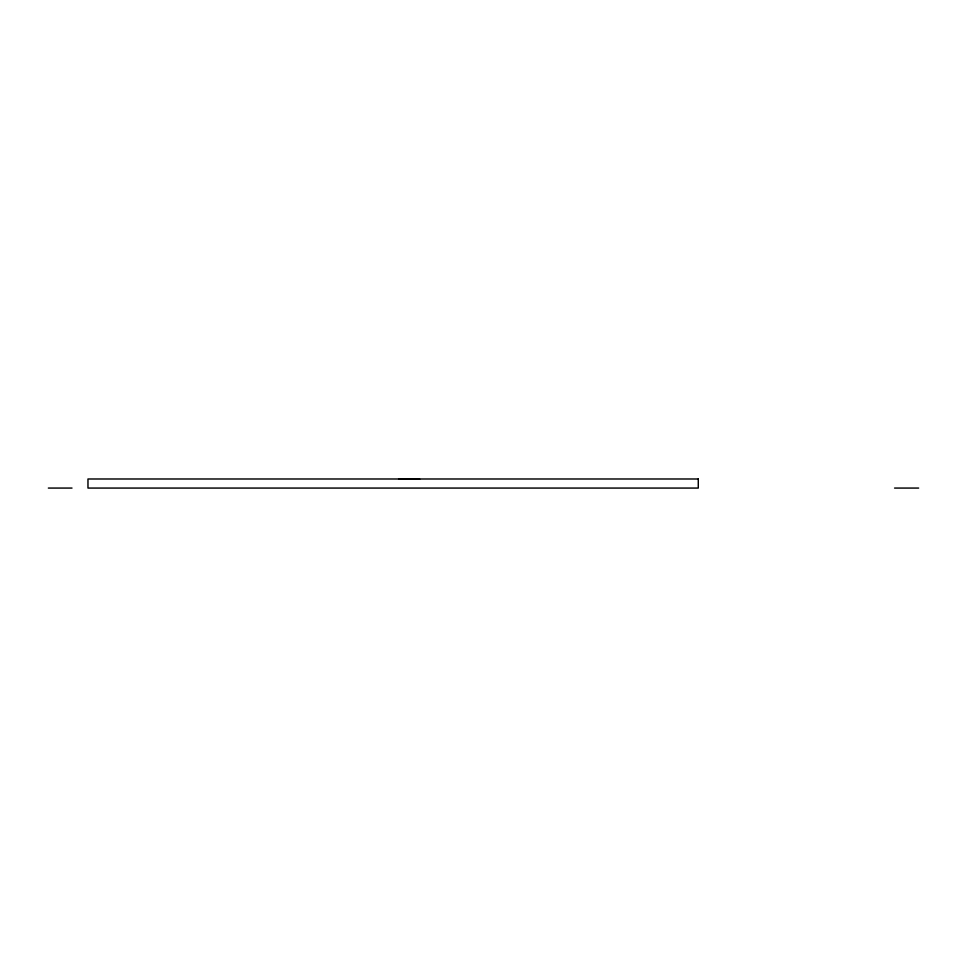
<?xml version="1.0" encoding="UTF-8"?>
<svg xmlns="http://www.w3.org/2000/svg" width="967" height="967" viewBox="0 0 967 967"><rect width="100%" height="100%" fill="white"/><g stroke="black" fill="none" stroke-linecap="round" stroke-linejoin="round"><path stroke-width="1.45" d="M398.597 479.148L419.702 479.173M48.35 488.069L72.005 488.069M894.56 488.069L918.65 488.069M698.271 478.991L87.973 478.991L87.973 488.069L698.271 488.069L698.271 478.991"/></g></svg>
